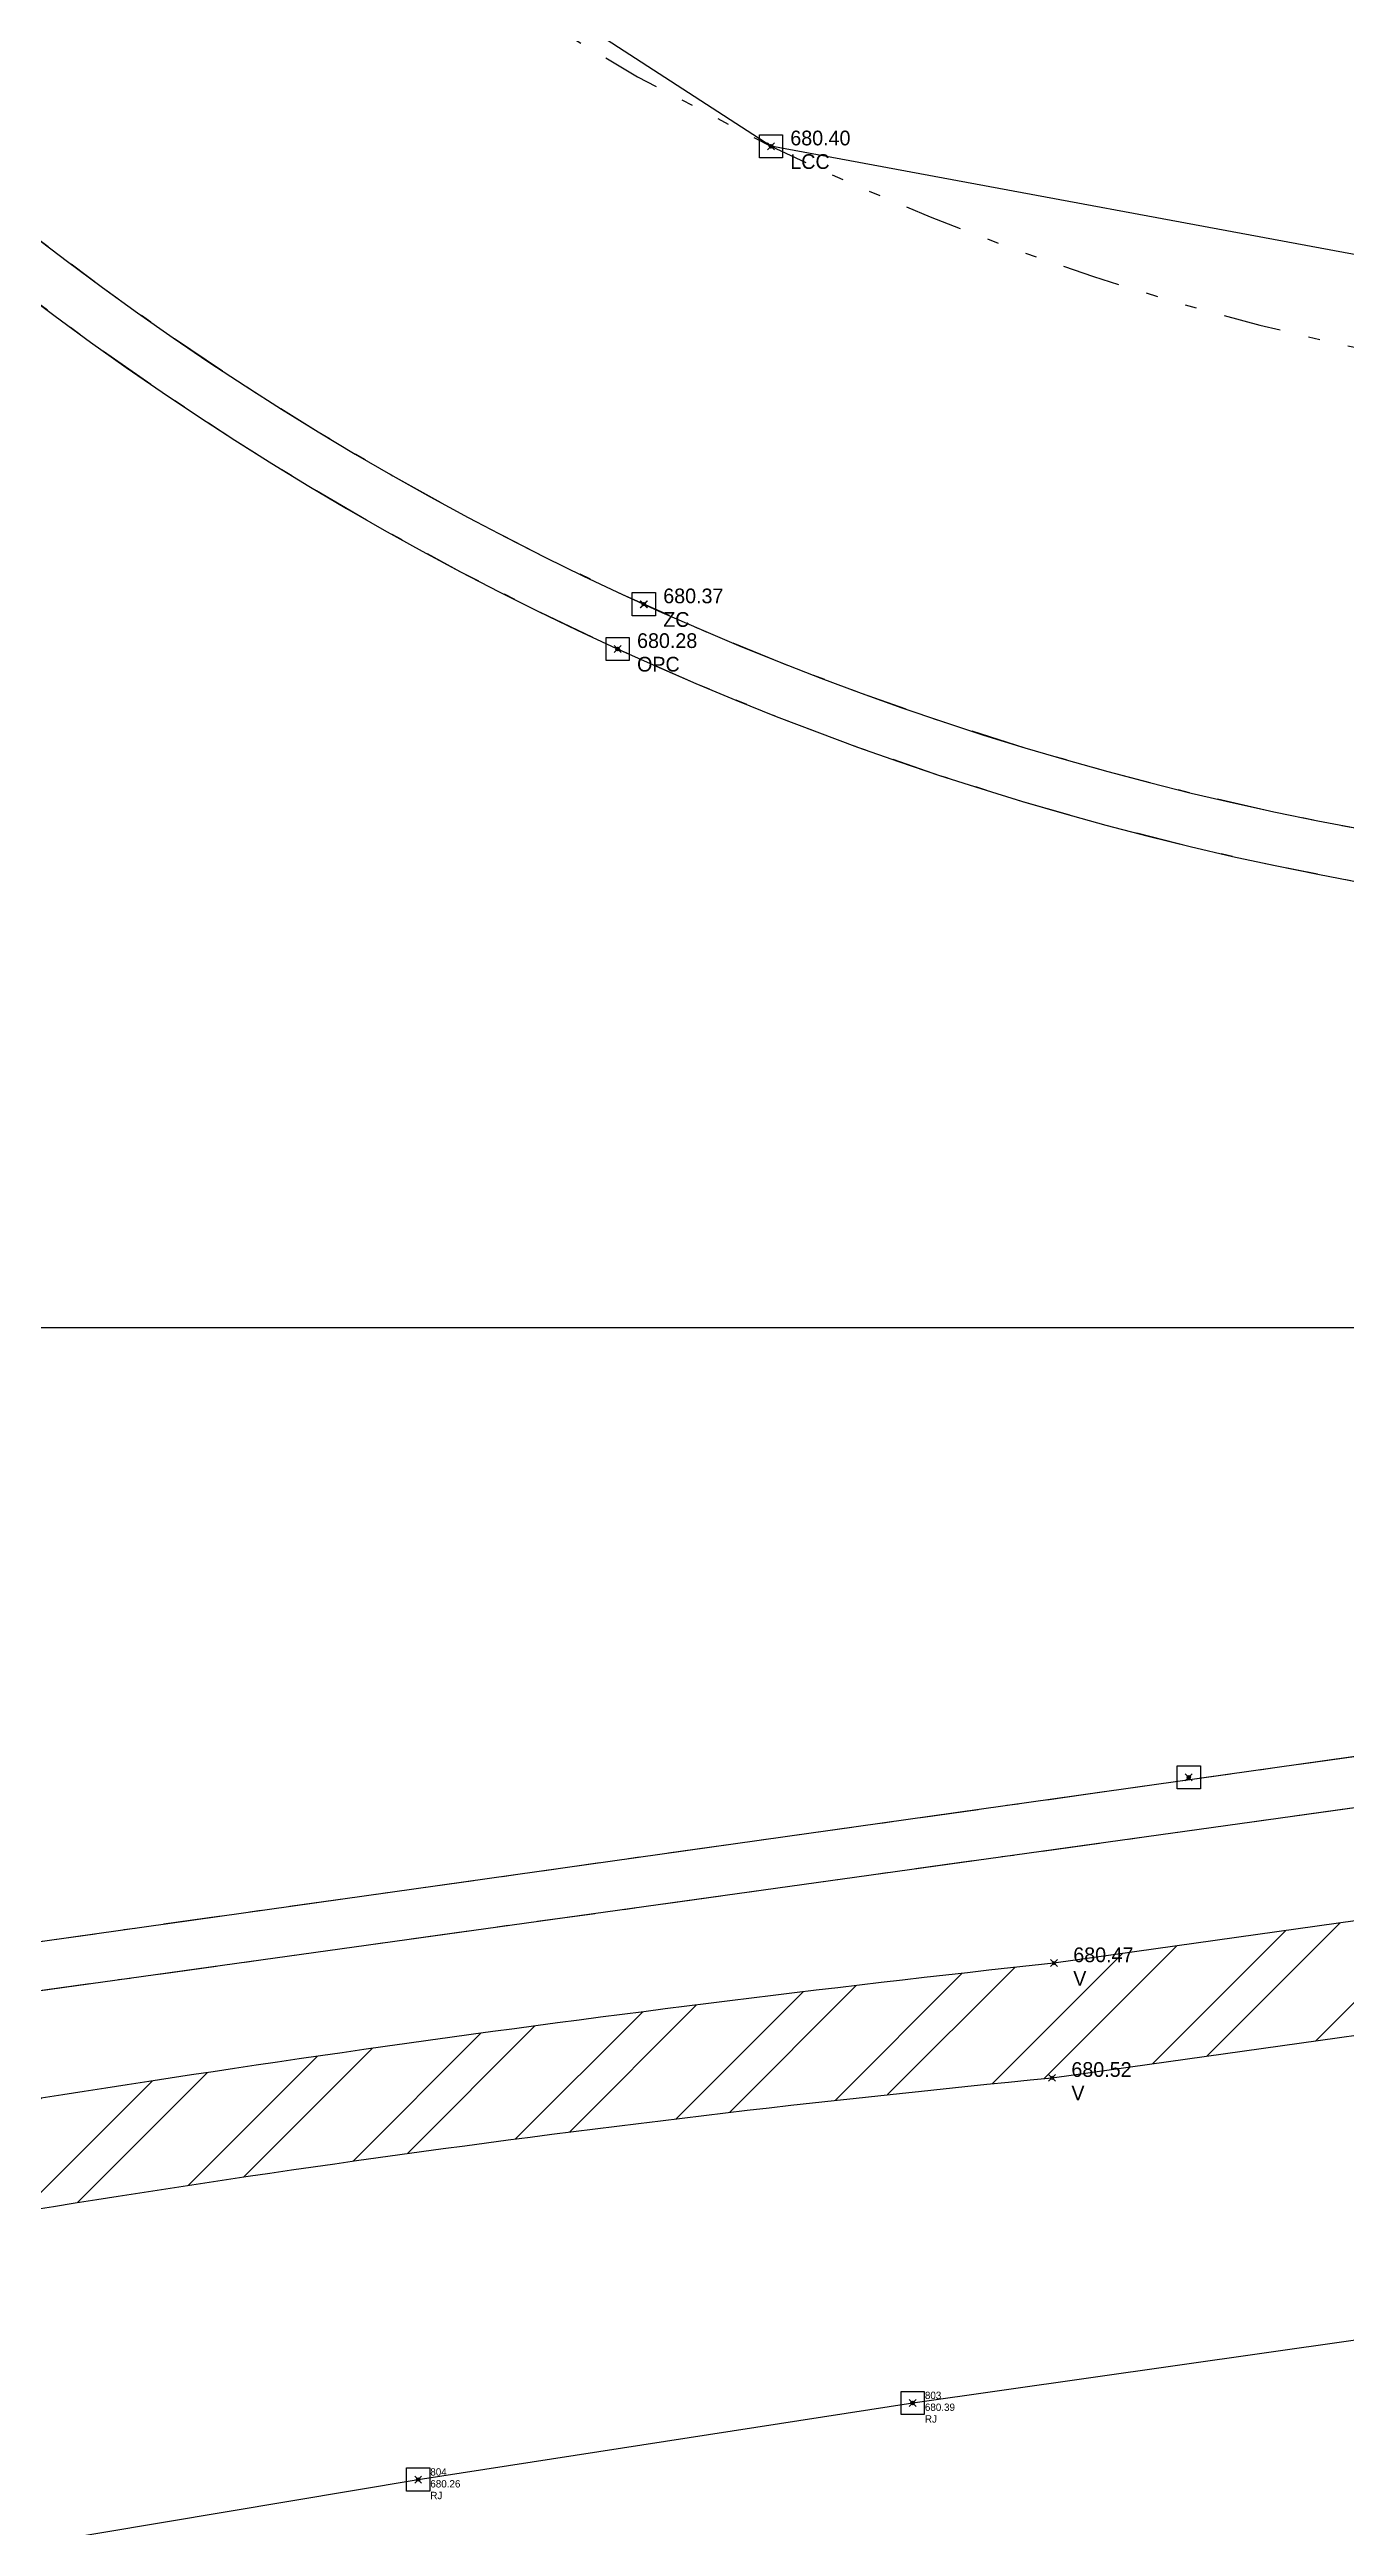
# Model space of a CAD drawing. Extents: x 350769 to 354978, y 6304672 to 6307963.
# Drawn here: x 352679.47 to 352690.66, y 6305589.65 to 6305611.03 of the extents above; entities that cross this region are included whole.
import ezdxf

# ---------------------------------------------------------------- set-up
doc = ezdxf.new("R2010")
doc.units = 0
doc.header["$PDMODE"] = 35
doc.header["$PDSIZE"] = 0.03
for name, pattern in [('4.0 - LO RECABARREN - DESNIVEL NUEVO$0$HIDDEN', [0.375, 0.25, -0.125]), ('CONTINUOS', [0]), ('DASHED', [19.05, 12.7, -6.35]), ('DIVIDE', [1.25, 0.5, -0.25, 0, -0.25, 0, -0.25]), ('JPG_DASHDOT', [1, 0.5, -0.25, 0, -0.25])]:
    doc.linetypes.add(name, pattern=pattern)
doc.layers.get('0').update_dxf_attribs({"linetype": 'CONTINUOUS'})
doc.layers.add('0_ASD_TOPOGRAFIA_ELEMENTOS', color=9, linetype='CONTINUOS', lineweight=5, true_color=0xbdbdbd)
for name, color, linetype in [('1-coordenadas', 8, 'CONTINUOUS'), ('1-LINEA DE CIERRO', 7, 'DIVIDE'), ('1-PAVIMENTO', 161, 'CONTINUOUS'), ('1-REJA', 252, 'FENCELINE1'), ('1-SOLERA', 212, 'CONTINUOUS'), ('1-SOLERA_ZARPA', 222, 'CONTINUOUS'), ('1-VEREDA', 251, 'CONTINUOUS'), ('2-ACHURADO VEREDA', 252, 'CONTINUOUS'), ('C-TINN', 5, 'CONTINUOUS'), ('C-TOPO - BORDE - 2', 7, 'CONTINUOUS'), ('C-TOPO - BORDE - 3', 7, 'CONTINUOUS'), ('TOP-URB-SOLERAS', 2, 'JPG_DASHDOT'), ('V-NODE - 2013', 4, 'CONTINUOUS'), ('V-NODE DIC 2005', 4, 'CONTINUOUS'), ('V-NODE-TEXT 2013', 2, 'CONTINUOUS'), ('V-NODE-TEXT DIC 2005', 2, 'CONTINUOUS')]:
    doc.layers.add(name, color=color, linetype=linetype)
doc.linetypes.add('FENCELINE1', pattern='A,6.35,-2.54,[133,ltypeshp.shx,S=2.54,R=0,X=-2.54,Y=0],-2.54,25.4', length=36.83)

# ---------------------------------------------------------------- blocks, each defined once
blk = doc.blocks.new('COORDENADAS')
at = {"layer": '1-coordenadas'}
blk.add_line((20, -600.625), (1420, -600.625), dxfattribs=at)
blk = doc.blocks.new('*U287', base_point=(352686.927, 6305590.717))
at = {"layer": 'V-NODE - 2013', "lineweight": -2}
blk.add_point((352686.927, 6305590.717), dxfattribs=at)
at = {"layer": 'V-NODE-TEXT 2013', "linetype": 'ByBlock', "char_height": 0.0635}
for s, insert, attachment_point in [('803', (352687.032, 6305590.75), 7), ('680.39', (352687.032, 6305590.712), 1), ('RJ', (352687.032, 6305590.611), 1)]:
    blk.add_mtext(s, dxfattribs=dict(at, insert=insert, attachment_point=attachment_point))
blk = doc.blocks.new('*U288', base_point=(352682.657, 6305590.056))
at = {"layer": 'V-NODE - 2013', "lineweight": -2}
blk.add_point((352682.657, 6305590.056), dxfattribs=at)
at = {"layer": 'V-NODE-TEXT 2013', "linetype": 'ByBlock', "char_height": 0.0635}
for s, insert, attachment_point in [('804', (352682.762, 6305590.089), 7), ('680.26', (352682.762, 6305590.051), 1), ('RJ', (352682.762, 6305589.95), 1)]:
    blk.add_mtext(s, dxfattribs=dict(at, insert=insert, attachment_point=attachment_point))
blk = doc.blocks.new('*U1327')
at = {"color": 0, "linetype": 'ByBlock', "lineweight": -2, "transparency": 16777216}
blk.add_point((0, 0), dxfattribs=at)
blk = doc.blocks.new('*U3496', base_point=(352685.759, 6305610.135))
at = {"layer": 'V-NODE-TEXT DIC 2005', "linetype": 'ByBlock', "char_height": 0.127}
for s, insert, attachment_point in [('680.40', (352685.926, 6305610.206), 4), ('LCC', (352685.926, 6305610.067), 1)]:
    blk.add_mtext(s, dxfattribs=dict(at, insert=insert, attachment_point=attachment_point))
blk = doc.blocks.new('*U3497', base_point=(352685.759, 6305610.135))
at = {"layer": 'V-NODE-TEXT DIC 2005', "color": 2, "lineweight": -2}
blk.add_blockref('*U3496', (352685.759, 6305610.135), dxfattribs=at)
blk = doc.blocks.new('*U3398', base_point=(352684.436, 6305605.796))
at = {"layer": 'V-NODE-TEXT DIC 2005', "linetype": 'ByBlock', "char_height": 0.127}
for s, insert, attachment_point in [('680.28', (352684.603, 6305605.867), 4), ('OPC', (352684.603, 6305605.728), 1)]:
    blk.add_mtext(s, dxfattribs=dict(at, insert=insert, attachment_point=attachment_point))
blk = doc.blocks.new('*U3399', base_point=(352684.436, 6305605.796))
at = {"layer": 'V-NODE-TEXT DIC 2005', "color": 2, "lineweight": -2}
blk.add_blockref('*U3398', (352684.436, 6305605.796), dxfattribs=at)
blk = doc.blocks.new('*U1886', base_point=(352688.187, 6305593.462))
at = {"layer": 'V-NODE-TEXT DIC 2005', "linetype": 'ByBlock', "char_height": 0.127}
for s, insert, attachment_point in [('680.52', (352688.354, 6305593.533), 4), ('V', (352688.354, 6305593.394), 1)]:
    blk.add_mtext(s, dxfattribs=dict(at, insert=insert, attachment_point=attachment_point))
blk = doc.blocks.new('*U1887', base_point=(352688.187, 6305593.462))
at = {"layer": 'V-NODE-TEXT DIC 2005', "color": 2, "lineweight": -2}
blk.add_blockref('*U1886', (352688.187, 6305593.462), dxfattribs=at)
blk = doc.blocks.new('*U1884', base_point=(352688.203, 6305594.452))
at = {"layer": 'V-NODE-TEXT DIC 2005', "linetype": 'ByBlock', "char_height": 0.127}
for s, insert, attachment_point in [('680.47', (352688.37, 6305594.523), 4), ('V', (352688.37, 6305594.384), 1)]:
    blk.add_mtext(s, dxfattribs=dict(at, insert=insert, attachment_point=attachment_point))
blk = doc.blocks.new('*U1885', base_point=(352688.203, 6305594.452))
at = {"layer": 'V-NODE-TEXT DIC 2005', "color": 2, "lineweight": -2}
blk.add_blockref('*U1884', (352688.203, 6305594.452), dxfattribs=at)
blk = doc.blocks.new('*U1812', base_point=(352684.662, 6305606.182))
at = {"layer": 'V-NODE-TEXT DIC 2005', "linetype": 'ByBlock', "char_height": 0.127}
for s, insert, attachment_point in [('680.37', (352684.829, 6305606.253), 4), ('ZC', (352684.829, 6305606.114), 1)]:
    blk.add_mtext(s, dxfattribs=dict(at, insert=insert, attachment_point=attachment_point))
blk = doc.blocks.new('*U1813', base_point=(352684.662, 6305606.182))
at = {"layer": 'V-NODE-TEXT DIC 2005', "color": 2, "lineweight": -2}
blk.add_blockref('*U1812', (352684.662, 6305606.182), dxfattribs=at)
blk = doc.blocks.new('*U4533', base_point=(352686.927, 6305590.717))
at = {"layer": 'V-NODE - 2013', "lineweight": -2}
blk.add_point((352686.927, 6305590.717), dxfattribs=at)
at = {"layer": 'V-NODE-TEXT 2013', "linetype": 'ByBlock', "char_height": 0.0635}
for s, insert, attachment_point in [('803', (352687.032, 6305590.75), 7), ('680.39', (352687.032, 6305590.712), 1), ('RJ', (352687.032, 6305590.611), 1)]:
    blk.add_mtext(s, dxfattribs=dict(at, insert=insert, attachment_point=attachment_point))
blk = doc.blocks.new('*U4534', base_point=(352682.657, 6305590.056))
at = {"layer": 'V-NODE - 2013', "lineweight": -2}
blk.add_point((352682.657, 6305590.056), dxfattribs=at)
at = {"layer": 'V-NODE-TEXT 2013', "linetype": 'ByBlock', "char_height": 0.0635}
for s, insert, attachment_point in [('804', (352682.762, 6305590.089), 7), ('680.26', (352682.762, 6305590.051), 1), ('RJ', (352682.762, 6305589.95), 1)]:
    blk.add_mtext(s, dxfattribs=dict(at, insert=insert, attachment_point=attachment_point))
blk = doc.blocks.new('TOPOGRAFIA')
at = {"layer": '1-coordenadas', "color": 9, "linetype": '4.0 - LO RECABARREN - DESNIVEL NUEVO$0$HIDDEN', "lineweight": 0, "ltscale": 50, "true_color": 0xbdbdbd}
blk.add_line((390200, 6302600), (390900, 6302600), dxfattribs=at)
at = {"layer": '1-LINEA DE CIERRO', "color": 9, "true_color": 0xbdbdbd, "flags": 128}
blk.add_lwpolyline([(390673.539, 6302625.777, 0.232488), (390685.703, 6302610.198, 0.134576), (390697.356, 6302608.036, 0.395483)], format="xyb", dxfattribs=at)
at = {"layer": '1-PAVIMENTO', "color": 9, "true_color": 0xbdbdbd, "flags": 128}
for points in [[(390668.148, 6302632.194), (390668.831, 6302627.101, 0.159044), (390675.845, 6302612.032, 0.22832), (390697.602, 6302603.489), (390712.703, 6302605.557), (390724.09, 6302607.14), (390736.298, 6302608.851), (390747.195, 6302610.379), (390754.794, 6302611.441, 0.108642), (390761.317, 6302613.463), (390766.784, 6302616.327, 0.220273), (390770.11, 6302620.74), (390769.879, 6302620.745), (390769.947, 6302621.209), (390770, 6302621.834), (390768.228, 6302634.564), (390767.169, 6302642.291), (390764.737, 6302659.767)], [(390635.813, 6302579.761), (390647.518, 6302584.464), (390663.399, 6302590.731, -0.06016), (390676.007, 6302594.225), (390694.28, 6302596.797), (390717.243, 6302599.992), (390735.728, 6302602.558), (390756.301, 6302605.422, -0.083561), (390768.736, 6302603.378, -0.216582), (390773.077, 6302600.019), (390773.206, 6302599.275), (390773.222, 6302599.256), (390775.006, 6302586.612), (390777.159, 6302571.136), (390779.322, 6302556.152), (390781.17, 6302542.877), (390781.598, 6302539.221)]]:
    blk.add_lwpolyline(points, format="xyb", dxfattribs=at)
at = {"layer": '1-REJA', "color": 9, "true_color": 0xbdbdbd, "flags": 128}
blk.add_lwpolyline([(390617.874, 6302564.101), (390623.121, 6302567.639), (390630.809, 6302571.84), (390636.519, 6302574.549), (390647.519, 6302578.903), (390655.174, 6302581.999), (390662.884, 6302584.895), (390664.622, 6302585.451), (390670.811, 6302587.388), (390678.239, 6302589.316), (390682.657, 6302590.056), (390686.927, 6302590.717), (390697.544, 6302592.228), (390711.414, 6302594.106), (390725.734, 6302596.126), (390738.984, 6302597.943), (390752.1, 6302599.747), (390756.091, 6302599.956), (390758.713, 6302599.53), (390766.266, 6302597.729), (390767.867, 6302596.473), (390768.733, 6302594.649), (390769.993, 6302585.57), (390771.631, 6302574.23), (390772.485, 6302568.265), (390774.129, 6302556.217), (390775.876, 6302543.685), (390775.866, 6302541.561), (390775.254, 6302539.614), (390773.933, 6302538.027), (390772.121, 6302537.026), (390761.679, 6302533.001), (390749.581, 6302528.273, -0.439912), (390747.382, 6302529.771), (390747.416, 6302530.903)], format="xyb", dxfattribs=at)
at = {"layer": '1-SOLERA', "color": 9, "true_color": 0xbdbdbd, "flags": 128}
blk.add_lwpolyline([(390781.431, 6302539.547), (390781.011, 6302542.829), (390779.158, 6302556.166), (390777.019, 6302571.077), (390774.867, 6302586.537), (390773.054, 6302599.225), (390772.814, 6302599.853), (390772.676, 6302599.767, 0.218521), (390768.712, 6302602.964, 0.079407), (390756.356, 6302605.005), (390735.709, 6302602.051), (390716.646, 6302599.451), (390694.262, 6302596.344), (390676.055, 6302593.81, 0.060763), (390663.524, 6302590.306), (390647.586, 6302583.967), (390636.008, 6302579.363)], format="xyb", dxfattribs=at)
at = {"layer": '1-SOLERA_ZARPA', "color": 9, "true_color": 0xbdbdbd, "flags": 128}
blk.add_lwpolyline([(390668.611, 6302632.187), (390669.34, 6302626.708, 0.150758), (390676.003, 6302612.508, 0.230868), (390697.549, 6302603.949), (390712.705, 6302605.99)], format="xyb", dxfattribs=at)
at = {"layer": '1-VEREDA', "color": 9, "true_color": 0xbdbdbd, "flags": 128}
for points in [[(390777.83, 6302561.778), (390775.967, 6302574.833), (390774.777, 6302582.795), (390773.865, 6302589.674), (390772.388, 6302600.297, 0.05743), (390771.451, 6302601.418), (390762.18, 6302603.377), (390757.291, 6302604.147), (390755.264, 6302603.879), (390742.632, 6302602.124), (390732.139, 6302600.646), (390720.501, 6302599.028), (390712.936, 6302597.962), (390700.518, 6302596.221), (390698.257, 6302595.938), (390688.145, 6302594.514, 0.016921), (390676.257, 6302592.819, 0.0646), (390658.21, 6302587.147)], [(390658.538, 6302586.235, -0.061952), (390676.156, 6302591.833, -0.0218), (390688.13, 6302593.524), (390698.383, 6302594.963), (390700.716, 6302595.265), (390713.022, 6302596.978), (390720.617, 6302598.054), (390732.368, 6302599.703), (390742.734, 6302601.134), (390755.34, 6302602.893), (390757.27, 6302603.202), (390761.983, 6302602.436), (390770.567, 6302600.41), (390771.013, 6302599.078), (390772.382, 6302589.499), (390773.367, 6302582.69), (390774.502, 6302574.654), (390776.311, 6302561.585)]]:
    blk.add_lwpolyline(points, format="xyb", dxfattribs=at)
at = {"layer": 'C-TINN', "color": 9, "linetype": 'Continuous', "lineweight": -3, "true_color": 0xbdbdbd}
for points, elevation in [([(390685.603, 6302610.098), (390685.603, 6302610.298), (390685.803, 6302610.298), (390685.803, 6302610.098), (390685.603, 6302610.098)], 680.4), ([(390684.505, 6302606.145), (390684.505, 6302606.345), (390684.705, 6302606.345), (390684.705, 6302606.145), (390684.505, 6302606.145)], 680.37), ([(390684.279, 6302605.758), (390684.279, 6302605.958), (390684.479, 6302605.958), (390684.479, 6302605.758), (390684.279, 6302605.758)], 680.28), ([(390689.21, 6302596.018), (390689.21, 6302596.218), (390689.41, 6302596.218), (390689.41, 6302596.018), (390689.21, 6302596.018)], 680.34), ([(390686.827, 6302590.617), (390686.827, 6302590.817), (390687.027, 6302590.817), (390687.027, 6302590.617), (390686.827, 6302590.617)], 680.387), ([(390682.557, 6302589.956), (390682.557, 6302590.156), (390682.757, 6302590.156), (390682.757, 6302589.956), (390682.557, 6302589.956)], 680.26)]:
    blk.add_lwpolyline(points, dxfattribs=dict(at, elevation=elevation))
for p in [(390685.703, 6302610.198, 680.4), (390684.605, 6302606.245, 680.37), (390684.379, 6302605.858, 680.28), (390689.31, 6302596.118, 680.34), (390686.927, 6302590.717, 680.387), (390682.657, 6302590.056, 680.26)]:
    blk.add_point(p, dxfattribs=at)
at = {"layer": 'C-TOPO - BORDE - 2', "color": 9, "true_color": 0xbdbdbd, "elevation": 679.82}
blk.add_lwpolyline([(390760.023, 6302657.561), (390762.163, 6302641.971), (390764.498, 6302624.988), (390754.466, 6302616.009), (390697.356, 6302608.036), (390685.703, 6302610.198), (390681.038, 6302613.224), (390673.539, 6302625.777), (390670.815, 6302633.172), (390661.629, 6302631.257), (390657.843, 6302630.1), (390660.636, 6302611.407), (390660.207, 6302605.8), (390655.416, 6302599.231), (390654.172, 6302598.447), (390633.385, 6302590.141), (390631.506, 6302597.027), (390628.119, 6302609.853), (390625.986, 6302617.9), (390624.02, 6302625.566), (390621.9, 6302633.546), (390618.879, 6302644.777)], dxfattribs=at)
at = {"layer": 'C-TOPO - BORDE - 3', "color": 9, "true_color": 0xbdbdbd, "elevation": 679.37, "flags": 128}
blk.add_lwpolyline([(390664.622, 6302585.451), (390670.811, 6302587.388), (390678.239, 6302589.316), (390682.657, 6302590.056), (390686.927, 6302590.717), (390697.544, 6302592.228), (390711.414, 6302594.106), (390725.734, 6302596.126), (390738.984, 6302597.943), (390752.1, 6302599.747), (390756.091, 6302599.956), (390758.713, 6302599.53), (390766.266, 6302597.729), (390767.867, 6302596.473), (390768.733, 6302594.649), (390769.993, 6302585.57), (390771.631, 6302574.23), (390772.485, 6302568.265)], dxfattribs=at)
at = {"color": 9, "true_color": 0xbdbdbd}
for name, p in [('*U4533', (390686.927, 6302590.717)), ('*U4534', (390682.657, 6302590.056))]:
    blk.add_blockref(name, p, dxfattribs=at)
at = {"layer": 'V-NODE DIC 2005', "color": 9, "lineweight": -2, "true_color": 0xbdbdbd, "rotation": 359.9963883938062}
for p in [(390685.703, 6302610.198), (390684.606, 6302606.245), (390684.38, 6302605.859), (390688.146, 6302594.514), (390688.13, 6302593.524)]:
    blk.add_blockref('*U1327', p, dxfattribs=at)
at = {"layer": 'V-NODE-TEXT DIC 2005', "color": 9, "lineweight": -2, "true_color": 0xbdbdbd, "rotation": 359.9963883938062}
for name, p in [('*U3497', (390685.703, 6302610.198)), ('*U1813', (390684.606, 6302606.245)), ('*U3399', (390684.38, 6302605.859)), ('*U1885', (390688.146, 6302594.514)), ('*U1887', (390688.13, 6302593.524))]:
    blk.add_blockref(name, p, dxfattribs=at)

msp = doc.modelspace()

# ---------------------------------------------------------------- hatches: boundary and pattern name
at = {"layer": '2-ACHURADO VEREDA'}
h = msp.add_hatch(dxfattribs=at)
h.set_pattern_fill('ANSI32', color=256, scale=0.09)
h.paths.add_polyline_path([(352720.617, 6305598.054), (352732.368, 6305599.703), (352742.734, 6305601.134), (352755.34, 6305602.893), (352757.27, 6305603.202), (352761.983, 6305602.436), (352770.567, 6305600.41), (352771.013, 6305599.078), (352772.382, 6305589.499), (352773.367, 6305582.69), (352774.502, 6305574.654), (352776.311, 6305561.585), (352778.207, 6305548.171), (352779.696, 6305548.344), (352777.83, 6305561.778), (352775.967, 6305574.833), (352774.777, 6305582.795), (352773.865, 6305589.674), (352772.388, 6305600.297, 0.05743), (352771.451, 6305601.418), (352762.18, 6305603.377), (352757.291, 6305604.147), (352755.264, 6305603.879), (352742.632, 6305602.124), (352732.139, 6305600.646), (352720.501, 6305599.028), (352712.936, 6305597.962), (352700.518, 6305596.221), (352698.257, 6305595.938), (352688.145, 6305594.514, 0.016921), (352676.257, 6305592.819, 0.0646), (352658.21, 6305587.147), (352649.116, 6305583.522), (352638.688, 6305579.25), (352638.972, 6305578.433), (352649.251, 6305582.52), (352658.538, 6305586.235, -0.061952), (352676.156, 6305591.833, -0.0218), (352688.13, 6305593.524), (352698.383, 6305594.963), (352700.716, 6305595.265), (352713.022, 6305596.978)])

# ---------------------------------------------------------------- linework, layer by layer
at = {"layer": '1-LINEA DE CIERRO', "flags": 128}
msp.add_lwpolyline([(352673.539, 6305625.777, 0.232488), (352685.703, 6305610.198, 0.134576), (352697.356, 6305608.036, 0.395483)], format="xyb", dxfattribs=at)
at = {"layer": '1-REJA', "ltscale": 0.2, "flags": 128}
msp.add_lwpolyline([(352617.874, 6305564.101), (352623.121, 6305567.639), (352630.809, 6305571.84), (352636.519, 6305574.549), (352647.519, 6305578.903), (352655.174, 6305581.999), (352662.884, 6305584.895), (352664.622, 6305585.451), (352670.811, 6305587.388), (352678.239, 6305589.316), (352682.657, 6305590.056), (352686.927, 6305590.717), (352697.544, 6305592.228), (352711.414, 6305594.106), (352725.734, 6305596.126), (352738.984, 6305597.943), (352752.1, 6305599.747), (352756.091, 6305599.956), (352758.713, 6305599.53), (352766.266, 6305597.729), (352767.867, 6305596.473), (352768.733, 6305594.649), (352769.993, 6305585.57), (352771.631, 6305574.23), (352772.485, 6305568.265), (352774.129, 6305556.217), (352775.876, 6305543.685), (352775.866, 6305541.561), (352775.254, 6305539.614), (352773.933, 6305538.027), (352772.121, 6305537.026), (352761.679, 6305533.001), (352749.581, 6305528.273, -0.439912), (352747.382, 6305529.771), (352747.416, 6305530.903)], format="xyb", dxfattribs=at)
at = {"layer": '1-VEREDA', "flags": 128}
for points in [[(352777.83, 6305561.778), (352775.967, 6305574.833), (352774.777, 6305582.795), (352773.865, 6305589.674), (352772.388, 6305600.297, 0.05743), (352771.451, 6305601.418), (352762.18, 6305603.377), (352757.291, 6305604.147), (352755.264, 6305603.879), (352742.632, 6305602.124), (352732.139, 6305600.646), (352720.501, 6305599.028), (352712.936, 6305597.962), (352700.518, 6305596.221), (352698.257, 6305595.938), (352688.145, 6305594.514, 0.016921), (352676.257, 6305592.819, 0.0646), (352658.21, 6305587.147)], [(352658.538, 6305586.235, -0.061952), (352676.156, 6305591.833, -0.0218), (352688.13, 6305593.524), (352698.383, 6305594.963), (352700.716, 6305595.265), (352713.022, 6305596.978), (352720.617, 6305598.054), (352732.368, 6305599.703), (352742.734, 6305601.134), (352755.34, 6305602.893), (352757.27, 6305603.202), (352761.983, 6305602.436), (352770.567, 6305600.41), (352771.013, 6305599.078), (352772.382, 6305589.499), (352773.367, 6305582.69), (352774.502, 6305574.654), (352776.311, 6305561.585)]]:
    msp.add_lwpolyline(points, format="xyb", dxfattribs=at)
at = {"layer": 'C-TOPO - BORDE - 2', "elevation": 679.82}
msp.add_lwpolyline([(352760.023, 6305657.561), (352762.163, 6305641.971), (352764.498, 6305624.988), (352754.466, 6305616.009), (352697.356, 6305608.036), (352685.703, 6305610.198), (352681.038, 6305613.224), (352673.539, 6305625.777), (352670.815, 6305633.172), (352661.629, 6305631.257), (352657.843, 6305630.1), (352660.636, 6305611.407), (352660.207, 6305605.8), (352655.416, 6305599.231), (352654.172, 6305598.447), (352633.385, 6305590.141), (352631.506, 6305597.027), (352628.119, 6305609.853), (352625.986, 6305617.9), (352624.02, 6305625.566), (352621.9, 6305633.546), (352618.879, 6305644.777)], dxfattribs=at)
at = {"layer": 'C-TOPO - BORDE - 3', "elevation": 679.37, "flags": 128}
msp.add_lwpolyline([(352664.622, 6305585.451), (352670.811, 6305587.388), (352678.239, 6305589.316), (352682.657, 6305590.056), (352686.927, 6305590.717), (352697.544, 6305592.228), (352711.414, 6305594.106), (352725.734, 6305596.126), (352738.984, 6305597.943), (352752.1, 6305599.747), (352756.091, 6305599.956), (352758.713, 6305599.53), (352766.266, 6305597.729), (352767.867, 6305596.473), (352768.733, 6305594.649), (352769.993, 6305585.57), (352771.631, 6305574.23), (352772.485, 6305568.265)], dxfattribs=at)
at = {"layer": 'TOP-URB-SOLERAS', "flags": 128}
for points in [[(352668.148, 6305632.194), (352668.831, 6305627.101, 0.159044), (352675.845, 6305612.032, 0.22832), (352697.602, 6305603.489), (352712.703, 6305605.557), (352724.09, 6305607.14), (352736.298, 6305608.851), (352747.195, 6305610.379), (352754.794, 6305611.441, 0.108642), (352761.317, 6305613.463), (352766.784, 6305616.327, 0.220273), (352770.11, 6305620.74), (352769.879, 6305620.745), (352769.947, 6305621.209), (352770, 6305621.834), (352768.228, 6305634.564), (352767.169, 6305642.291), (352764.737, 6305659.767)], [(352668.611, 6305632.187), (352669.34, 6305626.708, 0.150758), (352676.003, 6305612.508, 0.230868), (352697.549, 6305603.949), (352712.705, 6305605.99)], [(352635.813, 6305579.761), (352647.518, 6305584.464), (352663.399, 6305590.731, -0.06016), (352676.007, 6305594.225), (352694.28, 6305596.797), (352717.243, 6305599.992), (352735.728, 6305602.558), (352756.301, 6305605.422, -0.083561), (352768.736, 6305603.378, -0.216582), (352773.077, 6305600.019), (352773.206, 6305599.275), (352773.222, 6305599.256), (352775.006, 6305586.612), (352777.159, 6305571.136), (352779.322, 6305556.152), (352781.17, 6305542.877), (352781.598, 6305539.221)], [(352781.431, 6305539.547), (352781.011, 6305542.829), (352779.158, 6305556.166), (352777.019, 6305571.077), (352774.867, 6305586.537), (352773.054, 6305599.225), (352772.814, 6305599.853), (352772.676, 6305599.767, 0.218521), (352768.712, 6305602.964, 0.079407), (352756.356, 6305605.005), (352735.709, 6305602.051), (352716.646, 6305599.451), (352694.262, 6305596.344), (352676.055, 6305593.81, 0.060763), (352663.524, 6305590.306), (352647.586, 6305583.967), (352636.008, 6305579.363)]]:
    msp.add_lwpolyline(points, format="xyb", dxfattribs=at)

# ---------------------------------------------------------------- block references
at = {"color": 252, "linetype": 'DASHED'}
msp.add_blockref('COORDENADAS', (352180, 6306200.625), dxfattribs=at)
for name, p in [('*U287', (352686.927, 6305590.717)), ('*U288', (352682.657, 6305590.056))]:
    msp.add_blockref(name, p)

# ---------------------------------------------------------------- next in the draw order: block references
at = {"layer": '0_ASD_TOPOGRAFIA_ELEMENTOS', "color": 30, "true_color": 0xf26507}
msp.add_blockref('TOPOGRAFIA', (-38000, 3000), dxfattribs=at)

doc.saveas('drawing.dxf')
